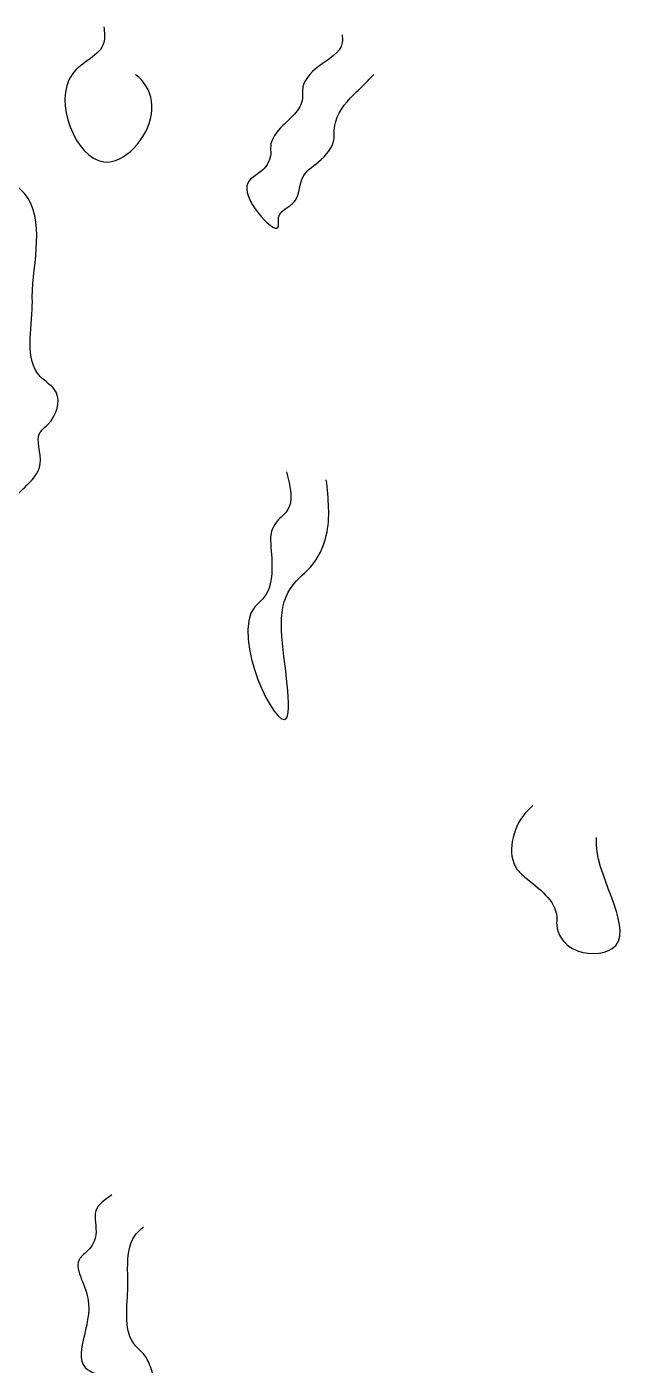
# Model space of a CAD drawing. Header units: metres. Extents: x 0 to 100, y 0 to 141.
# Drawn here: x 61.157 to 63.075, y 100.764 to 104.975 of the extents above; entities that cross this region are included whole.
import ezdxf

# ---------------------------------------------------------------- set-up
doc = ezdxf.new("R2010")
doc.units = ezdxf.units.M

msp = doc.modelspace()

# ---------------------------------------------------------------- linework, layer by layer
for points in [[(61.4, 104.975), (61.4, 104.925), (61.3, 104.825), (61.4, 104.55), (61.55, 104.7), (61.525, 104.8), (61.5, 104.825)], [(62.15, 104.95), (62.15, 104.925), (62.075, 104.85), (62.025, 104.775), (62.025, 104.75), (62, 104.7), (61.95, 104.65), (61.925, 104.6), (61.925, 104.575), (61.9, 104.525), (61.85, 104.475), (61.95, 104.35), (61.95, 104.375), (62, 104.425), (62.025, 104.5), (62.075, 104.55), (62.125, 104.625), (62.125, 104.65), (62.175, 104.75), (62.2, 104.775), (62.225, 104.8), (62.25, 104.825)], [(61.025, 104.55), (61, 104.525), (61, 104.5), (60.875, 104.475), (60.85, 104.45), (60.8, 104.425), (60.775, 104.425), (60.625, 104.375), (60.6, 104.35), (60.575, 104.35), (60.675, 104.225), (60.7, 104.25), (60.775, 104.275), (60.825, 104.275), (60.875, 104.3), (60.925, 104.35), (60.975, 104.35), (61.025, 104.1), (61.05, 104.075), (61.075, 104.025), (61.075, 103.825), (61.1, 103.7), (61.025, 103.625), (61.025, 103.575), (61, 103.45), (61.025, 103.425), (61.125, 103.5), (61.15, 103.525), (61.2, 103.6), (61.2, 103.7), (61.225, 103.725), (61.25, 103.825), (61.2, 103.875), (61.175, 104.1), (61.175, 104.125), (61.15, 104.45), (61.125, 104.475)], [(61.975, 103.575), (61.975, 103.45), (61.95, 103.425), (61.925, 103.375), (61.925, 103.35), (61.9, 103.175), (61.875, 103.15), (61.975, 102.8), (61.975, 102.925), (62, 103.225), (62.05, 103.275), (62.1, 103.375), (62.1, 103.55)], [(62.75, 102.525), (62.725, 102.5), (62.7, 102.325), (62.725, 102.3), (62.825, 102.175), (62.825, 102.15), (62.875, 102.075), (63, 102.075), (62.95, 102.4), (62.95, 102.425)], [(61.425, 101.3), (61.375, 101.25), (61.375, 101.175), (61.35, 101.125), (61.325, 101.1), (61.35, 100.975), (61.35, 100.75), (61.4, 100.725), (61.4, 100.4), (61.525, 100.45), (61.55, 100.475), (61.55, 100.75), (61.525, 100.8), (61.5, 100.825), (61.475, 101), (61.475, 101.05), (61.5, 101.175), (61.525, 101.2)]]:
    msp.add_spline(points, degree=3)

doc.saveas('drawing.dxf')
